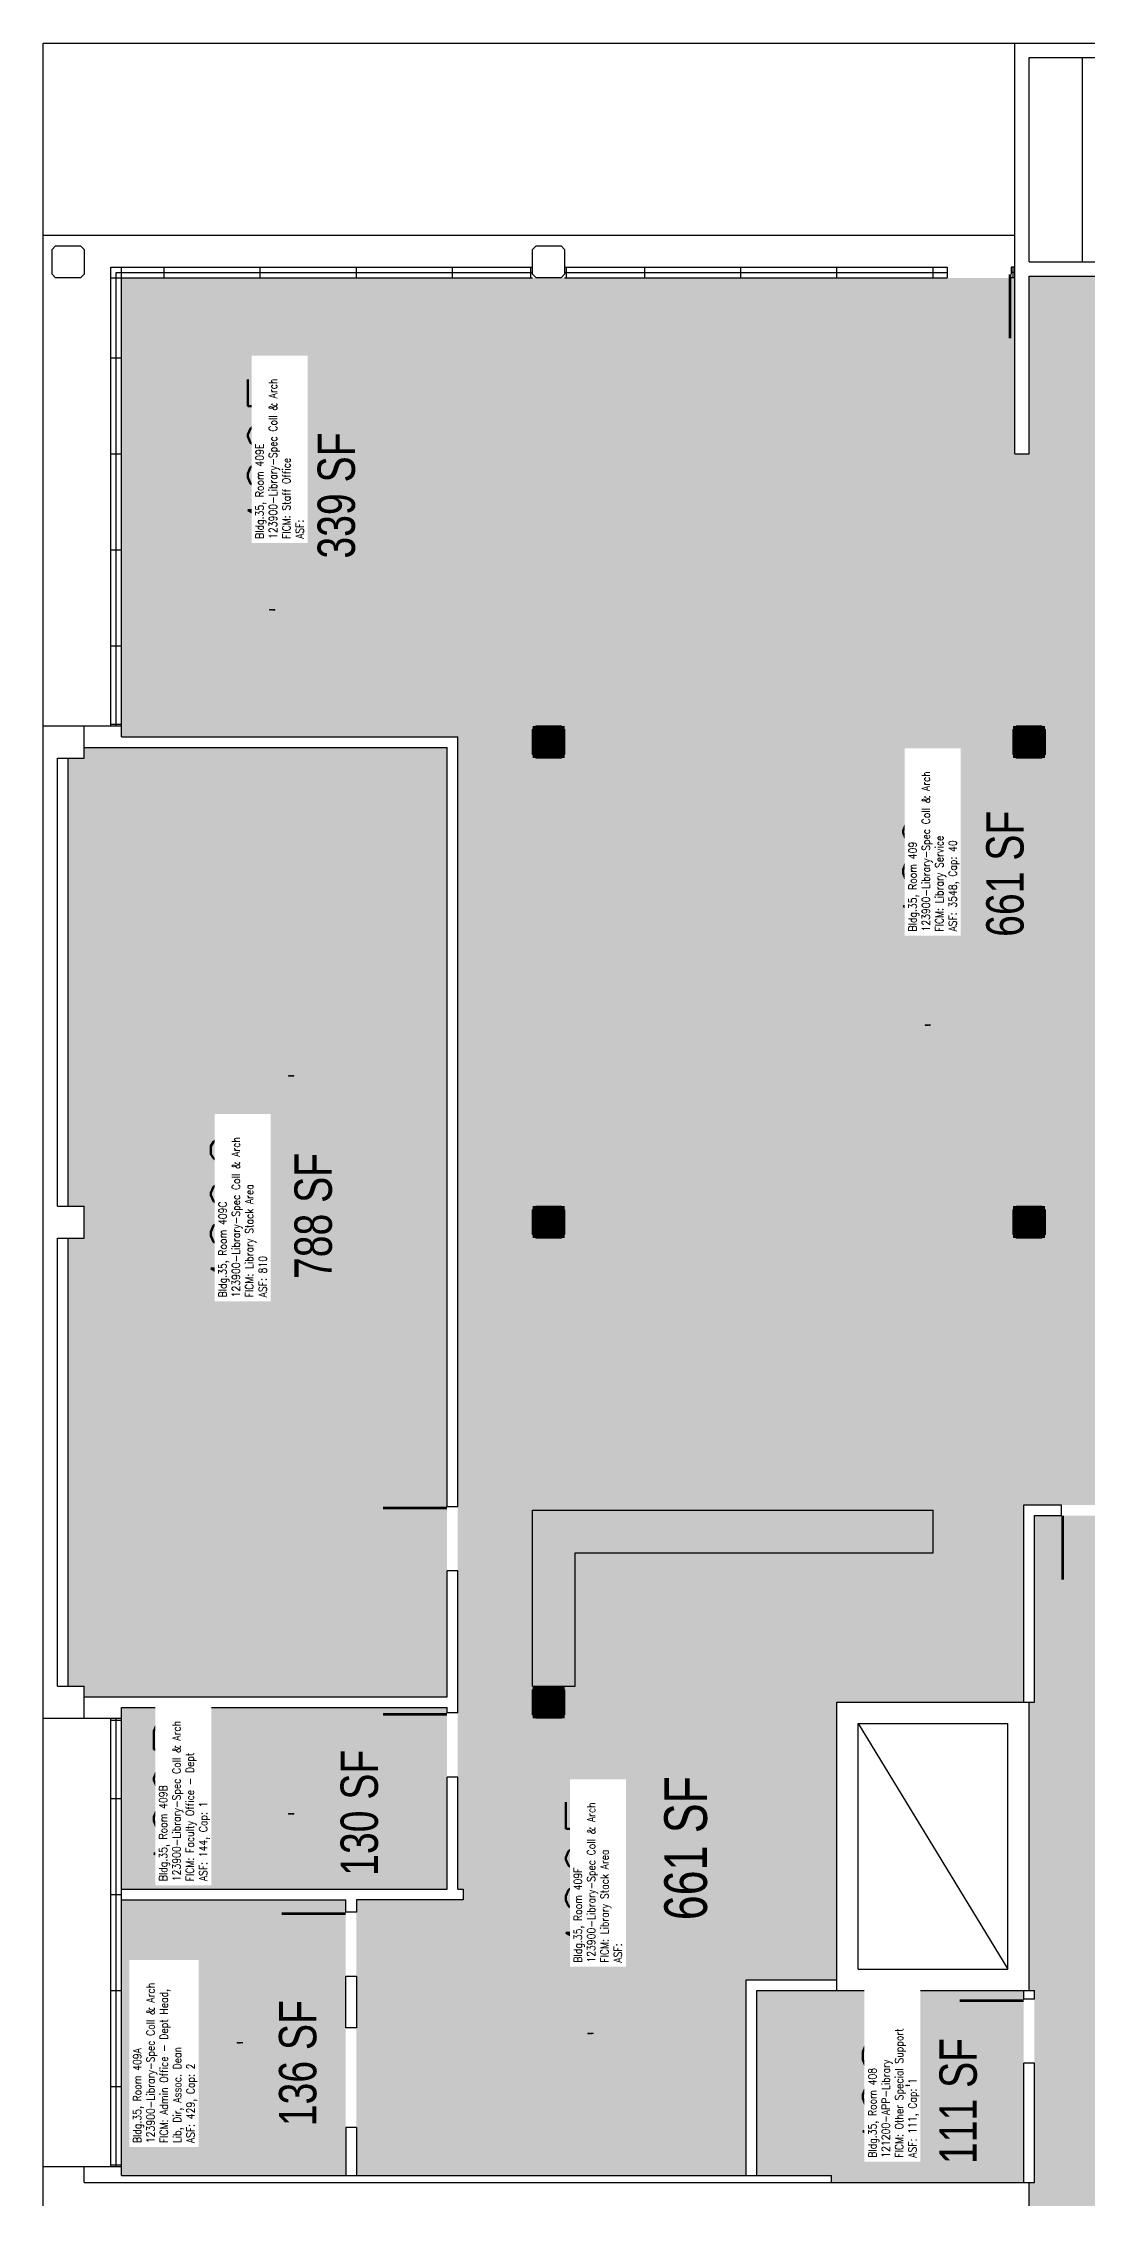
# Model space of a CAD drawing. Header units: inches. Extents: x 0 to 3363, y 0 to 2553.
# Drawn here: x 256 to 843, y 1341 to 2553 of the extents above; entities that cross this region are included whole.
import ezdxf
from ezdxf.enums import TextEntityAlignment as Align

# ---------------------------------------------------------------- set-up
doc = ezdxf.new("R2010")
doc.units = ezdxf.units.IN
doc.header["$LTSCALE"] = 10
doc.header["$MEASUREMENT"] = 0
doc.layers.get('0').update_dxf_attribs({"linetype": 'CONTINUOUS'})
for name, color, linetype in [('A-DOOR', 2, 'CONTINUOUS'), ('A-FLOR', 3, 'CONTINUOUS'), ('A-GLAZ', 1, 'CONTINUOUS'), ('A-GLAZ-SILL', 2, 'CONTINUOUS'), ('A-IDEN-RNUM', 7, 'CONTINUOUS'), ('A-IDEN-SNUM', 4, 'CONTINUOUS'), ('A-IDEN-VNUM', 4, 'CONTINUOUS'), ('A-ROOF', 2, 'CONTINUOUS'), ('A-SWAL', 5, 'CONTINUOUS'), ('A-WALL', 5, 'CONTINUOUS'), ('A-WALL-PATT', 7, 'CONTINUOUS'), ('AREA-TEXT', 3, 'CONTINUOUS'), ('Rooms-Category-Color', 7, 'CONTINUOUS'), ('Rooms-College-Color', 7, 'CONTINUOUS'), ('Rooms-Department-Color', 7, 'CONTINUOUS'), ('Rooms-Division-Color', 7, 'CONTINUOUS'), ('Rooms-Information', 7, 'CONTINUOUS')]:
    doc.layers.add(name, color=color, linetype=linetype)
doc.styles.add('AREA', font='arial.ttf', dxfattribs={"width": 0.75, "height": 21})
doc.styles.add('ROOMSNUMBER', font='TXT.SHX', dxfattribs={"height": 0.03})
doc.styles.add('ROOMVNUMBER', font='simplex.shx', dxfattribs={"width": 0.85})

# ---------------------------------------------------------------- blocks, each defined once
blk = doc.blocks.new('COL')
at = {"layer": 'A-SWAL'}
blk.add_lwpolyline([(9, 7), (9, -7), (7, -9), (-7, -9), (-9, -7), (-9, 7), (-7, 9), (7, 9)], close=True, dxfattribs=at)
at = {"layer": 'A-WALL-PATT', "const_width": 18}
blk.add_lwpolyline([(0, 9), (0, -9)], dxfattribs=at)

msp = doc.modelspace()

# ---------------------------------------------------------------- hatches: boundary and pattern name
at = {"layer": 'Rooms-Category-Color', "true_color": 0x99d7b2}
for points in [[(810, 1089), (810, 816), (810, 810), (804, 810), (798, 810), (702, 810), (702, 807), (537, 807), (537, 810), (537, 822), (537, 861), (441, 861), (441, 962), (431, 962), (429, 962), (425, 962), (417, 962), (271, 962), (271, 819), (279, 819), (279, 816), (279, 810), (279, 801), (271, 801), (271, 549), (279, 549), (279, 543), (279, 537), (279, 535), (300, 535), (300, 531), (300, 318), (300, 282), (300, 279), (300, 270), (531, 270), (531, 279), (549, 279), (549, 270), (801, 270), (801, 279), (804, 279), (807, 279), (807, 300), (810, 300), (813, 300), (819, 300), (969, 300), (975, 300), (1077, 300), (1083, 300), (1239, 300), (1245, 300), (1401, 300), (1407, 300), (1611, 300), (1615, 300), (1615, 432), (1615, 531), (1611, 531), (1611, 537), (1611, 543), (1611, 549), (1629, 549), (1629, 543), (1631, 543), (1632, 543), (1667, 543), (1668, 543), (1790, 543), (1826, 543), (1891, 543), (1891, 672), (1890, 672), (1887, 672), (1782, 672), (1733.6, 672), (1665, 672), (1629, 672), (1623, 672), (1617, 672), (1611, 672), (1575, 672), (1509, 672), (1395, 672), (1359, 672), (1350, 672), (1341, 672), (1324.3, 672), (1305, 672), (1185, 672), (1125, 672), (1089, 672), (1077, 672), (1023, 672), (1023, 678), (1023, 813), (1050, 813), (1050, 969), (1050, 975), (1050, 1077), (1050, 1083), (1050, 1566), (1050, 1596), (2340, 1596), (2460, 1596), (2460, 1062), (2460, 810), (2433, 810), (2433, 785), (2433, 689), (2433, 678), (2433, 672), (2425, 672), (2389, 672), (2328, 672), (2325, 672), (2322, 672), (2223, 672), (2202, 672), (2166, 672), (2163, 672), (2157, 672), (2154, 672), (2118, 672), (1930, 672), (1894, 672), (1893, 672), (1893, 543), (1893, 300), (1899, 300), (2419, 300), (2421, 300), (2422, 300), (2430, 300), (2430, 279), (2436, 279), (2439, 279), (2439, 269), (2439, 263), (2589, 263), (2595, 263), (2623, 263), (2659, 263), (2691, 263), (2691, 269), (2691, 279), (2697, 279), (2703, 279), (2707, 279), (2707, 486), (2703, 486), (2700, 486), (2700, 503), (2700, 507), (2700, 533), (2700, 537), (2700, 543), (2700, 603), (2700, 611), (2700, 613), (2700, 639), (2700, 647), (2700, 648), (2700, 649), (2700, 672), (2700, 678), (2700, 815), (2700, 972), (2798, 972), (2808, 972), (2808, 812), (2808, 808), (2808, 805), (2808, 702), (2808, 678), (2808, 672), (2808, 652), (2808, 648), (2808, 647), (2808, 611), (2808, 543), (2808, 537), (2808, 486), (2709, 486), (2709, 279), (2709, 269), (2913, 269), (2919, 269), (2961, 269), (2961, 279), (2979, 279), (2979, 269), (3048, 269), (3105, 269), (3111, 269), (3231, 269), (3231, 279), (3231, 1071), (3231, 1081), (3231, 1095), (3231, 1605), (3231, 1611), (3231, 1621), (2979, 1621), (2979, 1611), (2965, 1611), (2961, 1611), (2961, 1621), (2916, 1621), (2916, 1627), (2916, 1633), (2808, 1633), (2808, 1627), (2808, 1610), (2808, 1543), (2808, 1458), (2710, 1458), (2706, 1458), (2700, 1458), (2700, 1620), (2700, 1725), (2700, 1728), (2710, 1728), (2710, 1635), (2808, 1635), (2916, 1635), (2967, 1635), (2973, 1635), (3048, 1635), (3048, 1882), (3048, 1890), (3085, 1890), (3085, 1893), (3085, 2052), (3085, 2160), (3048, 2160), (3048, 2259), (3048, 2260), (3048, 2268), (3048, 2421), (2708, 2421), (2708, 2322), (2700, 2322), (2700, 2328), (2700, 2422), (2541, 2422), (2535, 2422), (2519, 2422), (2518, 2422), (2507, 2422), (2483, 2422), (2482, 2422), (2471, 2422), (2436, 2422), (2436, 2268), (2433, 2268), (2433, 2169), (2437, 2169), (2439, 2167), (2439, 2153), (2437, 2151), (2423, 2151), (2421, 2153), (2421, 2160), (2169, 2160), (2169, 2153), (2167, 2151), (2153, 2151), (2151, 2153), (2151, 2160), (1899, 2160), (1899, 2153), (1897, 2151), (1883, 2151), (1881, 2153), (1881, 2160), (1629, 2160), (1629, 2153), (1627, 2151), (1613, 2151), (1611, 2153), (1611, 2160), (1359, 2160), (1359, 2153), (1357, 2151), (1353, 2151), (1353, 1887), (1353, 1760), (1353, 1754), (1353, 1725), (813, 1725), (813, 1620), (810, 1620), (810, 1461), (810, 1458), (813, 1458), (813, 1455), (813, 1453), (813, 1449), (813, 1447), (813, 1417), (813, 1413), (813, 1411), (813, 1350), (810, 1350), (810, 1305.5), (810, 1263.5), (810, 1188.6), (810, 1146.6)], [(1077, 1731), (1077, 1739), (1077, 2151), (1073, 2151), (1071, 2153), (1071, 2167), (1073, 2169), (1077, 2169), (1077, 2268), (1074, 2268), (1074, 2422), (921, 2422), (915, 2422), (899, 2422), (898, 2422), (894.4, 2422), (863, 2422), (862, 2422), (858.4, 2422), (810, 2422), (810, 2325), (810, 2322), (802, 2322), (802, 2421), (547, 2421), (533, 2421), (531, 2421), (489, 2421), (489, 2163), (489, 2163), (489, 1731)], [(279, 1629), (270, 1629), (270, 1881), (279, 1881), (279, 1884), (279, 1890), (279, 1899), (270, 1899), (270, 1995), (270, 2001), (270, 2052), (270, 2151), (279, 2151), (279, 2157), (429, 2157), (483, 2157), (483, 1730), (483, 1694), (483, 1623), (435, 1623), (429, 1623), (279, 1623)], [(489, 1731), (489, 1614), (489, 1578), (489, 1515), (492, 1515), (492, 1509), (432, 1509), (432, 1354), (651, 1354), (651, 1464), (702, 1464), (702, 1617), (702, 1620), (806, 1620), (807, 1620), (807, 1731)]]:
    msp.add_hatch(color=253, dxfattribs=at).paths.add_polyline_path(points)
at = {"layer": 'Rooms-Category-Color', "true_color": 0xfa9ba3}
for points in [[(489, 2163), (300, 2163), (300, 2421), (489, 2421)], [(300, 1611), (300, 1515), (483, 1515), (483, 1578), (483, 1614), (483, 1617), (300, 1617)], [(300, 1359), (300, 1354), (426, 1354), (426, 1509), (300, 1509), (300, 1399), (300, 1363)]]:
    msp.add_hatch(color=241, dxfattribs=at).paths.add_polyline_path(points)
at = {"layer": 'Rooms-Category-Color', "true_color": 0xe3f498}
msp.add_hatch(color=61, dxfattribs=at).paths.add_polyline_path([(807, 1453), (807, 1458), (657, 1458), (657, 1354), (699, 1354), (699, 1350), (807, 1350), (807, 1413), (807, 1417), (807, 1447), (807, 1449)])
at = {"layer": 'Rooms-College-Color', "true_color": 0x80bc67}
for points in [[(810, 1089), (810, 816), (810, 810), (804, 810), (798, 810), (702, 810), (702, 807), (537, 807), (537, 810), (537, 822), (537, 861), (441, 861), (441, 962), (431, 962), (429, 962), (425, 962), (417, 962), (271, 962), (271, 819), (279, 819), (279, 816), (279, 810), (279, 801), (271, 801), (271, 549), (279, 549), (279, 543), (279, 537), (279, 535), (300, 535), (300, 531), (300, 318), (300, 282), (300, 279), (300, 270), (531, 270), (531, 279), (549, 279), (549, 270), (801, 270), (801, 279), (804, 279), (807, 279), (807, 300), (810, 300), (813, 300), (819, 300), (969, 300), (975, 300), (1077, 300), (1083, 300), (1239, 300), (1245, 300), (1401, 300), (1407, 300), (1611, 300), (1615, 300), (1615, 432), (1615, 531), (1611, 531), (1611, 537), (1611, 543), (1611, 549), (1629, 549), (1629, 543), (1631, 543), (1632, 543), (1667, 543), (1668, 543), (1790, 543), (1826, 543), (1891, 543), (1891, 672), (1890, 672), (1887, 672), (1782, 672), (1733.6, 672), (1665, 672), (1629, 672), (1623, 672), (1617, 672), (1611, 672), (1575, 672), (1509, 672), (1395, 672), (1359, 672), (1350, 672), (1341, 672), (1324.3, 672), (1305, 672), (1185, 672), (1125, 672), (1089, 672), (1077, 672), (1023, 672), (1023, 678), (1023, 813), (1050, 813), (1050, 969), (1050, 975), (1050, 1077), (1050, 1083), (1050, 1566), (1050, 1596), (2340, 1596), (2460, 1596), (2460, 1062), (2460, 810), (2433, 810), (2433, 785), (2433, 689), (2433, 678), (2433, 672), (2425, 672), (2389, 672), (2328, 672), (2325, 672), (2322, 672), (2223, 672), (2202, 672), (2166, 672), (2163, 672), (2157, 672), (2154, 672), (2118, 672), (1930, 672), (1894, 672), (1893, 672), (1893, 543), (1893, 300), (1899, 300), (2419, 300), (2421, 300), (2422, 300), (2430, 300), (2430, 279), (2436, 279), (2439, 279), (2439, 269), (2439, 263), (2589, 263), (2595, 263), (2623, 263), (2659, 263), (2691, 263), (2691, 269), (2691, 279), (2697, 279), (2703, 279), (2707, 279), (2707, 486), (2703, 486), (2700, 486), (2700, 503), (2700, 507), (2700, 533), (2700, 537), (2700, 543), (2700, 603), (2700, 611), (2700, 613), (2700, 639), (2700, 647), (2700, 648), (2700, 649), (2700, 672), (2700, 678), (2700, 815), (2700, 972), (2798, 972), (2808, 972), (2808, 812), (2808, 808), (2808, 805), (2808, 702), (2808, 678), (2808, 672), (2808, 652), (2808, 648), (2808, 647), (2808, 611), (2808, 543), (2808, 537), (2808, 486), (2709, 486), (2709, 279), (2709, 269), (2913, 269), (2919, 269), (2961, 269), (2961, 279), (2979, 279), (2979, 269), (3048, 269), (3105, 269), (3111, 269), (3231, 269), (3231, 279), (3231, 1071), (3231, 1081), (3231, 1095), (3231, 1605), (3231, 1611), (3231, 1621), (2979, 1621), (2979, 1611), (2965, 1611), (2961, 1611), (2961, 1621), (2916, 1621), (2916, 1627), (2916, 1633), (2808, 1633), (2808, 1627), (2808, 1610), (2808, 1543), (2808, 1458), (2710, 1458), (2706, 1458), (2700, 1458), (2700, 1620), (2700, 1725), (2700, 1728), (2710, 1728), (2710, 1635), (2808, 1635), (2916, 1635), (2967, 1635), (2973, 1635), (3048, 1635), (3048, 1882), (3048, 1890), (3085, 1890), (3085, 1893), (3085, 2052), (3085, 2160), (3048, 2160), (3048, 2259), (3048, 2260), (3048, 2268), (3048, 2421), (2708, 2421), (2708, 2322), (2700, 2322), (2700, 2328), (2700, 2422), (2541, 2422), (2535, 2422), (2519, 2422), (2518, 2422), (2507, 2422), (2483, 2422), (2482, 2422), (2471, 2422), (2436, 2422), (2436, 2268), (2433, 2268), (2433, 2169), (2437, 2169), (2439, 2167), (2439, 2153), (2437, 2151), (2423, 2151), (2421, 2153), (2421, 2160), (2169, 2160), (2169, 2153), (2167, 2151), (2153, 2151), (2151, 2153), (2151, 2160), (1899, 2160), (1899, 2153), (1897, 2151), (1883, 2151), (1881, 2153), (1881, 2160), (1629, 2160), (1629, 2153), (1627, 2151), (1613, 2151), (1611, 2153), (1611, 2160), (1359, 2160), (1359, 2153), (1357, 2151), (1353, 2151), (1353, 1887), (1353, 1760), (1353, 1754), (1353, 1725), (813, 1725), (813, 1620), (810, 1620), (810, 1461), (810, 1458), (813, 1458), (813, 1455), (813, 1453), (813, 1449), (813, 1447), (813, 1417), (813, 1413), (813, 1411), (813, 1350), (810, 1350), (810, 1305.5), (810, 1263.5), (810, 1188.6), (810, 1146.6)], [(1077, 1731), (1077, 1739), (1077, 2151), (1073, 2151), (1071, 2153), (1071, 2167), (1073, 2169), (1077, 2169), (1077, 2268), (1074, 2268), (1074, 2422), (921, 2422), (915, 2422), (899, 2422), (898, 2422), (894.4, 2422), (863, 2422), (862, 2422), (858.4, 2422), (810, 2422), (810, 2325), (810, 2322), (802, 2322), (802, 2421), (547, 2421), (533, 2421), (531, 2421), (489, 2421), (489, 2163), (489, 2163), (489, 1731)], [(279, 1629), (270, 1629), (270, 1881), (279, 1881), (279, 1884), (279, 1890), (279, 1899), (270, 1899), (270, 1995), (270, 2001), (270, 2052), (270, 2151), (279, 2151), (279, 2157), (429, 2157), (483, 2157), (483, 1730), (483, 1694), (483, 1623), (435, 1623), (429, 1623), (279, 1623)], [(300, 1611), (300, 1515), (483, 1515), (483, 1578), (483, 1614), (483, 1617), (300, 1617)], [(300, 1359), (300, 1354), (426, 1354), (426, 1509), (300, 1509), (300, 1399), (300, 1363)], [(807, 1453), (807, 1458), (657, 1458), (657, 1354), (699, 1354), (699, 1350), (807, 1350), (807, 1413), (807, 1417), (807, 1447), (807, 1449)]]:
    msp.add_hatch(color=83, dxfattribs=at).paths.add_polyline_path(points)
at = {"layer": 'Rooms-College-Color', "true_color": 0xadadad}
for points in [[(489, 2163), (300, 2163), (300, 2421), (489, 2421)], [(489, 1731), (489, 1614), (489, 1578), (489, 1515), (492, 1515), (492, 1509), (432, 1509), (432, 1354), (651, 1354), (651, 1464), (702, 1464), (702, 1617), (702, 1620), (806, 1620), (807, 1620), (807, 1731)]]:
    msp.add_hatch(color=253, dxfattribs=at).paths.add_polyline_path(points)
at = {"layer": 'Rooms-Department-Color', "true_color": 0x62f98f}
for points in [[(810, 1089), (810, 816), (810, 810), (804, 810), (798, 810), (702, 810), (702, 807), (537, 807), (537, 810), (537, 822), (537, 861), (441, 861), (441, 962), (431, 962), (429, 962), (425, 962), (417, 962), (271, 962), (271, 819), (279, 819), (279, 816), (279, 810), (279, 801), (271, 801), (271, 549), (279, 549), (279, 543), (279, 537), (279, 535), (300, 535), (300, 531), (300, 318), (300, 282), (300, 279), (300, 270), (531, 270), (531, 279), (549, 279), (549, 270), (801, 270), (801, 279), (804, 279), (807, 279), (807, 300), (810, 300), (813, 300), (819, 300), (969, 300), (975, 300), (1077, 300), (1083, 300), (1239, 300), (1245, 300), (1401, 300), (1407, 300), (1611, 300), (1615, 300), (1615, 432), (1615, 531), (1611, 531), (1611, 537), (1611, 543), (1611, 549), (1629, 549), (1629, 543), (1631, 543), (1632, 543), (1667, 543), (1668, 543), (1790, 543), (1826, 543), (1891, 543), (1891, 672), (1890, 672), (1887, 672), (1782, 672), (1733.6, 672), (1665, 672), (1629, 672), (1623, 672), (1617, 672), (1611, 672), (1575, 672), (1509, 672), (1395, 672), (1359, 672), (1350, 672), (1341, 672), (1324.3, 672), (1305, 672), (1185, 672), (1125, 672), (1089, 672), (1077, 672), (1023, 672), (1023, 678), (1023, 813), (1050, 813), (1050, 969), (1050, 975), (1050, 1077), (1050, 1083), (1050, 1566), (1050, 1596), (2340, 1596), (2460, 1596), (2460, 1062), (2460, 810), (2433, 810), (2433, 785), (2433, 689), (2433, 678), (2433, 672), (2425, 672), (2389, 672), (2328, 672), (2325, 672), (2322, 672), (2223, 672), (2202, 672), (2166, 672), (2163, 672), (2157, 672), (2154, 672), (2118, 672), (1930, 672), (1894, 672), (1893, 672), (1893, 543), (1893, 300), (1899, 300), (2419, 300), (2421, 300), (2422, 300), (2430, 300), (2430, 279), (2436, 279), (2439, 279), (2439, 269), (2439, 263), (2589, 263), (2595, 263), (2623, 263), (2659, 263), (2691, 263), (2691, 269), (2691, 279), (2697, 279), (2703, 279), (2707, 279), (2707, 486), (2703, 486), (2700, 486), (2700, 503), (2700, 507), (2700, 533), (2700, 537), (2700, 543), (2700, 603), (2700, 611), (2700, 613), (2700, 639), (2700, 647), (2700, 648), (2700, 649), (2700, 672), (2700, 678), (2700, 815), (2700, 972), (2798, 972), (2808, 972), (2808, 812), (2808, 808), (2808, 805), (2808, 702), (2808, 678), (2808, 672), (2808, 652), (2808, 648), (2808, 647), (2808, 611), (2808, 543), (2808, 537), (2808, 486), (2709, 486), (2709, 279), (2709, 269), (2913, 269), (2919, 269), (2961, 269), (2961, 279), (2979, 279), (2979, 269), (3048, 269), (3105, 269), (3111, 269), (3231, 269), (3231, 279), (3231, 1071), (3231, 1081), (3231, 1095), (3231, 1605), (3231, 1611), (3231, 1621), (2979, 1621), (2979, 1611), (2965, 1611), (2961, 1611), (2961, 1621), (2916, 1621), (2916, 1627), (2916, 1633), (2808, 1633), (2808, 1627), (2808, 1610), (2808, 1543), (2808, 1458), (2710, 1458), (2706, 1458), (2700, 1458), (2700, 1620), (2700, 1725), (2700, 1728), (2710, 1728), (2710, 1635), (2808, 1635), (2916, 1635), (2967, 1635), (2973, 1635), (3048, 1635), (3048, 1882), (3048, 1890), (3085, 1890), (3085, 1893), (3085, 2052), (3085, 2160), (3048, 2160), (3048, 2259), (3048, 2260), (3048, 2268), (3048, 2421), (2708, 2421), (2708, 2322), (2700, 2322), (2700, 2328), (2700, 2422), (2541, 2422), (2535, 2422), (2519, 2422), (2518, 2422), (2507, 2422), (2483, 2422), (2482, 2422), (2471, 2422), (2436, 2422), (2436, 2268), (2433, 2268), (2433, 2169), (2437, 2169), (2439, 2167), (2439, 2153), (2437, 2151), (2423, 2151), (2421, 2153), (2421, 2160), (2169, 2160), (2169, 2153), (2167, 2151), (2153, 2151), (2151, 2153), (2151, 2160), (1899, 2160), (1899, 2153), (1897, 2151), (1883, 2151), (1881, 2153), (1881, 2160), (1629, 2160), (1629, 2153), (1627, 2151), (1613, 2151), (1611, 2153), (1611, 2160), (1359, 2160), (1359, 2153), (1357, 2151), (1353, 2151), (1353, 1887), (1353, 1760), (1353, 1754), (1353, 1725), (813, 1725), (813, 1620), (810, 1620), (810, 1461), (810, 1458), (813, 1458), (813, 1455), (813, 1453), (813, 1449), (813, 1447), (813, 1417), (813, 1413), (813, 1411), (813, 1350), (810, 1350), (810, 1305.5), (810, 1263.5), (810, 1188.6), (810, 1146.6)], [(489, 2163), (300, 2163), (300, 2421), (489, 2421)], [(1077, 1731), (1077, 1739), (1077, 2151), (1073, 2151), (1071, 2153), (1071, 2167), (1073, 2169), (1077, 2169), (1077, 2268), (1074, 2268), (1074, 2422), (921, 2422), (915, 2422), (899, 2422), (898, 2422), (894.4, 2422), (863, 2422), (862, 2422), (858.4, 2422), (810, 2422), (810, 2325), (810, 2322), (802, 2322), (802, 2421), (547, 2421), (533, 2421), (531, 2421), (489, 2421), (489, 2163), (489, 2163), (489, 1731)], [(279, 1629), (270, 1629), (270, 1881), (279, 1881), (279, 1884), (279, 1890), (279, 1899), (270, 1899), (270, 1995), (270, 2001), (270, 2052), (270, 2151), (279, 2151), (279, 2157), (429, 2157), (483, 2157), (483, 1730), (483, 1694), (483, 1623), (435, 1623), (429, 1623), (279, 1623)], [(489, 1731), (489, 1614), (489, 1578), (489, 1515), (492, 1515), (492, 1509), (432, 1509), (432, 1354), (651, 1354), (651, 1464), (702, 1464), (702, 1617), (702, 1620), (806, 1620), (807, 1620), (807, 1731)], [(300, 1611), (300, 1515), (483, 1515), (483, 1578), (483, 1614), (483, 1617), (300, 1617)], [(300, 1359), (300, 1354), (426, 1354), (426, 1509), (300, 1509), (300, 1399), (300, 1363)], [(807, 1453), (807, 1458), (657, 1458), (657, 1354), (699, 1354), (699, 1350), (807, 1350), (807, 1413), (807, 1417), (807, 1447), (807, 1449)]]:
    msp.add_hatch(color=91, dxfattribs=at).paths.add_polyline_path(points)
at = {"layer": 'Rooms-Division-Color', "true_color": 0x62f98f}
for points in [[(810, 1089), (810, 816), (810, 810), (804, 810), (798, 810), (702, 810), (702, 807), (537, 807), (537, 810), (537, 822), (537, 861), (441, 861), (441, 962), (431, 962), (429, 962), (425, 962), (417, 962), (271, 962), (271, 819), (279, 819), (279, 816), (279, 810), (279, 801), (271, 801), (271, 549), (279, 549), (279, 543), (279, 537), (279, 535), (300, 535), (300, 531), (300, 318), (300, 282), (300, 279), (300, 270), (531, 270), (531, 279), (549, 279), (549, 270), (801, 270), (801, 279), (804, 279), (807, 279), (807, 300), (810, 300), (813, 300), (819, 300), (969, 300), (975, 300), (1077, 300), (1083, 300), (1239, 300), (1245, 300), (1401, 300), (1407, 300), (1611, 300), (1615, 300), (1615, 432), (1615, 531), (1611, 531), (1611, 537), (1611, 543), (1611, 549), (1629, 549), (1629, 543), (1631, 543), (1632, 543), (1667, 543), (1668, 543), (1790, 543), (1826, 543), (1891, 543), (1891, 672), (1890, 672), (1887, 672), (1782, 672), (1733.6, 672), (1665, 672), (1629, 672), (1623, 672), (1617, 672), (1611, 672), (1575, 672), (1509, 672), (1395, 672), (1359, 672), (1350, 672), (1341, 672), (1324.3, 672), (1305, 672), (1185, 672), (1125, 672), (1089, 672), (1077, 672), (1023, 672), (1023, 678), (1023, 813), (1050, 813), (1050, 969), (1050, 975), (1050, 1077), (1050, 1083), (1050, 1566), (1050, 1596), (2340, 1596), (2460, 1596), (2460, 1062), (2460, 810), (2433, 810), (2433, 785), (2433, 689), (2433, 678), (2433, 672), (2425, 672), (2389, 672), (2328, 672), (2325, 672), (2322, 672), (2223, 672), (2202, 672), (2166, 672), (2163, 672), (2157, 672), (2154, 672), (2118, 672), (1930, 672), (1894, 672), (1893, 672), (1893, 543), (1893, 300), (1899, 300), (2419, 300), (2421, 300), (2422, 300), (2430, 300), (2430, 279), (2436, 279), (2439, 279), (2439, 269), (2439, 263), (2589, 263), (2595, 263), (2623, 263), (2659, 263), (2691, 263), (2691, 269), (2691, 279), (2697, 279), (2703, 279), (2707, 279), (2707, 486), (2703, 486), (2700, 486), (2700, 503), (2700, 507), (2700, 533), (2700, 537), (2700, 543), (2700, 603), (2700, 611), (2700, 613), (2700, 639), (2700, 647), (2700, 648), (2700, 649), (2700, 672), (2700, 678), (2700, 815), (2700, 972), (2798, 972), (2808, 972), (2808, 812), (2808, 808), (2808, 805), (2808, 702), (2808, 678), (2808, 672), (2808, 652), (2808, 648), (2808, 647), (2808, 611), (2808, 543), (2808, 537), (2808, 486), (2709, 486), (2709, 279), (2709, 269), (2913, 269), (2919, 269), (2961, 269), (2961, 279), (2979, 279), (2979, 269), (3048, 269), (3105, 269), (3111, 269), (3231, 269), (3231, 279), (3231, 1071), (3231, 1081), (3231, 1095), (3231, 1605), (3231, 1611), (3231, 1621), (2979, 1621), (2979, 1611), (2965, 1611), (2961, 1611), (2961, 1621), (2916, 1621), (2916, 1627), (2916, 1633), (2808, 1633), (2808, 1627), (2808, 1610), (2808, 1543), (2808, 1458), (2710, 1458), (2706, 1458), (2700, 1458), (2700, 1620), (2700, 1725), (2700, 1728), (2710, 1728), (2710, 1635), (2808, 1635), (2916, 1635), (2967, 1635), (2973, 1635), (3048, 1635), (3048, 1882), (3048, 1890), (3085, 1890), (3085, 1893), (3085, 2052), (3085, 2160), (3048, 2160), (3048, 2259), (3048, 2260), (3048, 2268), (3048, 2421), (2708, 2421), (2708, 2322), (2700, 2322), (2700, 2328), (2700, 2422), (2541, 2422), (2535, 2422), (2519, 2422), (2518, 2422), (2507, 2422), (2483, 2422), (2482, 2422), (2471, 2422), (2436, 2422), (2436, 2268), (2433, 2268), (2433, 2169), (2437, 2169), (2439, 2167), (2439, 2153), (2437, 2151), (2423, 2151), (2421, 2153), (2421, 2160), (2169, 2160), (2169, 2153), (2167, 2151), (2153, 2151), (2151, 2153), (2151, 2160), (1899, 2160), (1899, 2153), (1897, 2151), (1883, 2151), (1881, 2153), (1881, 2160), (1629, 2160), (1629, 2153), (1627, 2151), (1613, 2151), (1611, 2153), (1611, 2160), (1359, 2160), (1359, 2153), (1357, 2151), (1353, 2151), (1353, 1887), (1353, 1760), (1353, 1754), (1353, 1725), (813, 1725), (813, 1620), (810, 1620), (810, 1461), (810, 1458), (813, 1458), (813, 1455), (813, 1453), (813, 1449), (813, 1447), (813, 1417), (813, 1413), (813, 1411), (813, 1350), (810, 1350), (810, 1305.5), (810, 1263.5), (810, 1188.6), (810, 1146.6)], [(489, 2163), (300, 2163), (300, 2421), (489, 2421)], [(1077, 1731), (1077, 1739), (1077, 2151), (1073, 2151), (1071, 2153), (1071, 2167), (1073, 2169), (1077, 2169), (1077, 2268), (1074, 2268), (1074, 2422), (921, 2422), (915, 2422), (899, 2422), (898, 2422), (894.4, 2422), (863, 2422), (862, 2422), (858.4, 2422), (810, 2422), (810, 2325), (810, 2322), (802, 2322), (802, 2421), (547, 2421), (533, 2421), (531, 2421), (489, 2421), (489, 2163), (489, 2163), (489, 1731)], [(279, 1629), (270, 1629), (270, 1881), (279, 1881), (279, 1884), (279, 1890), (279, 1899), (270, 1899), (270, 1995), (270, 2001), (270, 2052), (270, 2151), (279, 2151), (279, 2157), (429, 2157), (483, 2157), (483, 1730), (483, 1694), (483, 1623), (435, 1623), (429, 1623), (279, 1623)], [(489, 1731), (489, 1614), (489, 1578), (489, 1515), (492, 1515), (492, 1509), (432, 1509), (432, 1354), (651, 1354), (651, 1464), (702, 1464), (702, 1617), (702, 1620), (806, 1620), (807, 1620), (807, 1731)], [(300, 1611), (300, 1515), (483, 1515), (483, 1578), (483, 1614), (483, 1617), (300, 1617)], [(300, 1359), (300, 1354), (426, 1354), (426, 1509), (300, 1509), (300, 1399), (300, 1363)], [(807, 1453), (807, 1458), (657, 1458), (657, 1354), (699, 1354), (699, 1350), (807, 1350), (807, 1413), (807, 1417), (807, 1447), (807, 1449)]]:
    msp.add_hatch(color=91, dxfattribs=at).paths.add_polyline_path(points)

# ---------------------------------------------------------------- linework, layer by layer
at = {"layer": 'A-DOOR'}
for points in [[(799.3, 2423, 1.5, 1.5, 0), (799.3, 2387, 0, 0, 0), (798.5, 2387, 0, 0, -0.414214), (764, 2424.5, 0, 0, -0.414214)], [(483, 1729.2, 1.5, 1.5, 0), (447, 1729.2, 0, 0, 0), (447, 1728.5, 0, 0, 0.414214), (484.5, 1694, 0, 0, 0.414214)], [(828.8, 1725, 1.5, 1.5, 0), (828.8, 1689, 0, 0, 0), (829.5, 1689, 0, 0, 0.414214), (864, 1726.5, 0, 0, 0.414214)], [(483, 1613.2, 1.5, 1.5, 0), (447, 1613.2, 0, 0, 0), (447, 1612.5, 0, 0, 0.414214), (484.5, 1578, 0, 0, 0.414214)], [(426, 1501.2, 1.5, 1.5, 0), (390, 1501.2, 0, 0, 0), (390, 1500.5, 0, 0, 0.414214), (427.5, 1466, 0, 0, 0.414214)], [(807, 1452.2, 1.5, 1.5, 0), (771, 1452.2, 0, 0, 0), (771, 1451.5, 0, 0, 0.414214), (808.5, 1417, 0, 0, 0.414214)]]:
    msp.add_lwpolyline(points, format="xyseb", dxfattribs=at)
at = {"layer": 'A-FLOR'}
for p, q in [((531, 1728), (756, 1728)), ((531, 1629), (531, 1728)), ((756, 1704), (756, 1728)), ((555, 1704), (756, 1704)), ((555, 1629), (555, 1704)), ((531, 1629), (555, 1629)), ((714, 1608), (798, 1470))]:
    msp.add_line(p, q, dxfattribs=at)
at = {"layer": 'A-GLAZ'}
for p, q in [((300, 2421), (300, 2427)), ((324, 2421), (324, 2427)), ((378, 2421), (378, 2427)), ((432, 2421), (432, 2427)), ((486, 2421), (486, 2427)), ((530, 2421), (530, 2427)), ((550, 2421), (550, 2427)), ((594, 2421), (594, 2427)), ((648, 2421), (648, 2427)), ((702, 2421), (702, 2427)), ((756, 2421), (756, 2427)), ((801, 2421), (801, 2427)), ((294, 2421), (300, 2421)), ((297, 2169), (297, 2424)), ((297, 2424), (531, 2424)), ((549, 2424), (764, 2424)), ((802, 2424), (800, 2424)), ((294, 2376), (300, 2376)), ((294, 2322), (300, 2322)), ((294, 2268), (300, 2268)), ((294, 2214), (300, 2214)), ((294, 2170), (300, 2170)), ((294, 1610), (300, 1610)), ((297, 1359), (297, 1611)), ((294, 1566), (300, 1566)), ((294, 1512), (300, 1512)), ((294, 1458), (300, 1458)), ((294, 1404), (300, 1404)), ((294, 1360), (300, 1360))]:
    msp.add_line(p, q, dxfattribs=at)
at = {"layer": 'A-GLAZ-SILL'}
for p, q in [((294, 2427), (531, 2427)), ((294, 2169), (294, 2427)), ((549, 2427), (764, 2427)), ((802, 2427), (800, 2427)), ((300, 2421), (531, 2421)), ((300, 2169), (300, 2421)), ((549, 2421), (764, 2421)), ((802, 2421), (800, 2421)), ((294, 1359), (294, 1611)), ((300, 1359), (300, 1611))]:
    msp.add_line(p, q, dxfattribs=at)
at = {"layer": 'A-ROOF'}
for p, q in [((256, 2553), (802, 2553)), ((256, 2169), (256, 2553)), ((256, 2445), (802, 2445)), ((256, 1359), (256, 1611))]:
    msp.add_line(p, q, dxfattribs=at)
at = {"layer": 'A-WALL'}
for p, q in [((802, 2553), (1088, 2553)), ((802, 2322), (802, 2553)), ((810, 2545), (1071, 2545)), ((810, 2430), (810, 2545)), ((840, 2430), (840, 2545)), ((764, 2427), (764, 2421)), ((800, 2427), (800, 2423)), ((810, 2430), (863, 2430)), ((810, 2422), (863, 2422)), ((810, 2322), (810, 2422)), ((802, 2322), (810, 2322)), ((256, 1611), (256, 2169)), ((256, 2169), (279, 2169)), ((279, 2169), (300, 2169)), ((279, 2151), (279, 2169)), ((300, 2163), (300, 2169)), ((300, 2163), (489, 2163)), ((489, 1730), (489, 2163)), ((264, 1899), (264, 2151)), ((264, 2151), (279, 2151)), ((270, 1899), (270, 2151)), ((279, 2157), (483, 2157)), ((483, 1730), (483, 2157)), ((264, 1899), (279, 1899)), ((279, 1881), (279, 1899)), ((264, 1629), (264, 1881)), ((264, 1881), (279, 1881)), ((270, 1629), (270, 1881)), ((489, 1730), (483, 1730)), ((807, 1731), (828, 1731)), ((807, 1620), (807, 1731)), ((813, 1725), (828, 1725)), ((813, 1620), (813, 1725)), ((828, 1731), (828, 1725)), ((489, 1694), (483, 1694)), ((483, 1623), (483, 1694)), ((489, 1614), (489, 1694)), ((264, 1629), (279, 1629)), ((279, 1611), (279, 1629)), ((279, 1623), (483, 1623)), ((300, 1617), (483, 1617)), ((300, 1611), (300, 1617)), ((483, 1614), (483, 1617)), ((489, 1614), (483, 1614)), ((702, 1458), (702, 1620)), ((702, 1620), (810, 1620)), ((810, 1458), (810, 1620)), ((810, 1620), (813, 1620)), ((256, 1611), (279, 1611)), ((279, 1611), (300, 1611)), ((714, 1470), (714, 1608)), ((714, 1608), (798, 1608)), ((798, 1470), (798, 1608)), ((489, 1578), (483, 1578)), ((483, 1515), (483, 1578)), ((489, 1515), (489, 1578)), ((300, 1515), (483, 1515)), ((300, 1509), (426, 1509)), ((426, 1502), (426, 1509)), ((492, 1509), (432, 1509)), ((432, 1509), (432, 1502)), ((489, 1515), (492, 1515)), ((492, 1515), (492, 1509)), ((432, 1502), (426, 1502)), ((714, 1470), (798, 1470)), ((426, 1437), (426, 1466)), ((426, 1466), (432, 1466)), ((432, 1466), (432, 1437)), ((651, 1354), (651, 1464)), ((651, 1464), (702, 1464)), ((657, 1354), (657, 1458)), ((657, 1458), (702, 1458)), ((702, 1458), (810, 1458)), ((807, 1453), (807, 1458)), ((810, 1458), (813, 1458)), ((813, 1453), (813, 1458)), ((813, 1453), (807, 1453)), ((432, 1437), (426, 1437)), ((813, 1417), (807, 1417)), ((807, 1350), (807, 1417)), ((813, 1350), (813, 1417)), ((432, 1381), (426, 1381)), ((426, 1381), (426, 1354)), ((432, 1381), (432, 1354)), ((256, 1142), (256, 1359)), ((256, 1359), (279, 1359)), ((279, 1359), (300, 1359)), ((279, 1350), (279, 1359)), ((300, 1354), (300, 1359)), ((279, 1350), (810, 1350)), ((300, 1354), (699, 1354)), ((699, 1350), (699, 1354)), ((807, 1350), (813, 1350)), ((810, 1305.5), (810, 1350))]:
    msp.add_line(p, q, dxfattribs=at)
for points in [[(279, 2437), (279, 2423), (277, 2421), (263, 2421), (261, 2423), (261, 2437), (263, 2439), (277, 2439)], [(549, 2437), (549, 2423), (547, 2421), (533, 2421), (531, 2423), (531, 2437), (533, 2439), (547, 2439)]]:
    msp.add_lwpolyline(points, close=True, dxfattribs=at)

# ---------------------------------------------------------------- block references
at = {"xscale": 0.9999999962747097, "yscale": 0.9999999962747097, "zscale": 0.9999999962747097}
for p in [(540, 2160), (810, 2160), (540, 1890), (810, 1890), (540, 1620)]:
    msp.add_blockref('COL', p, dxfattribs=at)

# ---------------------------------------------------------------- texts
at = {"layer": 'A-IDEN-RNUM', "style": 'ROOMSNUMBER'}
for s, p in [('0409-E0', (384.7, 2234.4)), ('0409-00', (753, 2000.8)), ('0409-C0', (395.4, 1972.2)), ('0409-B0', (395.4, 1557.3)), ('0409-F0', (563.5, 1433.8)), ('0409-A0', (366.5, 1428.6)), ('0408-00', (741.8, 1404.6))]:
    msp.add_text(s, height=0.36, rotation=360, dxfattribs=at).set_placement(p, align=Align.MIDDLE_CENTER)
at = {"layer": 'A-IDEN-SNUM', "style": 'ROOMSNUMBER'}
for s, p in [('03500409E0', (384.7, 2234.4)), ('0350040900', (753, 2000.8)), ('03500409C0', (395.4, 1972.2)), ('03500409B0', (395.4, 1557.3)), ('03500409F0', (563.5, 1433.8)), ('03500409A0', (366.5, 1428.6)), ('0350040800', (741.8, 1404.6))]:
    msp.add_text(s, height=0.36, rotation=360, dxfattribs=at).set_placement(p, align=Align.MIDDLE_CENTER)
at = {"layer": 'A-IDEN-VNUM', "style": 'ROOMVNUMBER', "width": 0.85}
for s, p in [('409E', (386.7, 2320.8)), ('409', (755, 2087.2)), ('409C', (365.9, 1895.5)), ('409B', (334, 1566.5)), ('409F', (565.5, 1520.2)), ('409A', (326.8, 1420.6)), ('408', (732.4, 1398.3))]:
    msp.add_text(s, height=31.5, rotation=90, dxfattribs=at).set_placement(p, align=Align.MIDDLE_CENTER)
at = {"layer": 'AREA-TEXT', "style": 'AREA', "width": 0.75}
for s, height, p in [('339 SF', 21, (420.7, 2298.6)), ('661 SF', 21, (796.4, 2085.9)), ('788 SF', 21, (407.7, 1893.5)), ('130 SF', 21, (433.6, 1557.9)), ('661 SF', 24, (617, 1538)), ('136 SF', 21, (399, 1417.1)), ('111 SF', 21, (770.1, 1395.8))]:
    msp.add_text(s, height=height, rotation=90, dxfattribs=at).set_placement(p, align=Align.MIDDLE_CENTER)

# ---------------------------------------------------------------- next in the draw order: texts
at = {"layer": 'Rooms-Information', "char_height": 4.5, "width": 100.8, "attachment_point": 7, "rotation": 90, "style": 'ROOMVNUMBER', "bg_fill": 3, "box_fill_scale": 1.5, "bg_fill_color": 256, "bg_fill_true_color": 13158600, "bg_fill_transparency": 0}
for s, insert in [('Bldg.35, Room 409E^M^J123900-Library-Spec Coll & Arch^M^JFICM: Staff Office^M^JASF: ', (402.4, 2274.2)), ('Bldg.35, Room 409^M^J123900-Library-Spec Coll & Arch^M^JFICM: Library Service^M^JASF: 3548, Cap: 40', (770.8, 2053.4)), ('Bldg.35, Room 409C^M^J123900-Library-Spec Coll & Arch^M^JFICM: Library Stack Area^M^JASF: 810', (381.6, 1847.7)), ('Bldg.35, Room 409B^M^J123900-Library-Spec Coll & Arch^M^JFICM: Faculty Office - Dept^M^JASF: 144, Cap: 1', (349.7, 1519.4)), ('Bldg.35, Room 409F^M^J123900-Library-Spec Coll & Arch^M^JFICM: Library Stack Area^M^JASF: ', (581.2, 1473.6)), ('Bldg.35, Room 409A^M^J123900-Library-Spec Coll & Arch^M^JFICM: Admin Office - Dept Head, Lib, Dir, Assoc. Dean^M^JASF: 429, Cap: 2', (342.6, 1372.1)), ('Bldg.35, Room 408^M^J121200-APP-Library^M^JFICM: Other Special Support^M^JASF: 111, Cap: 1', (748.2, 1363.9))]:
    msp.add_mtext(s, dxfattribs=dict(at, insert=insert))

doc.saveas('drawing.dxf')
